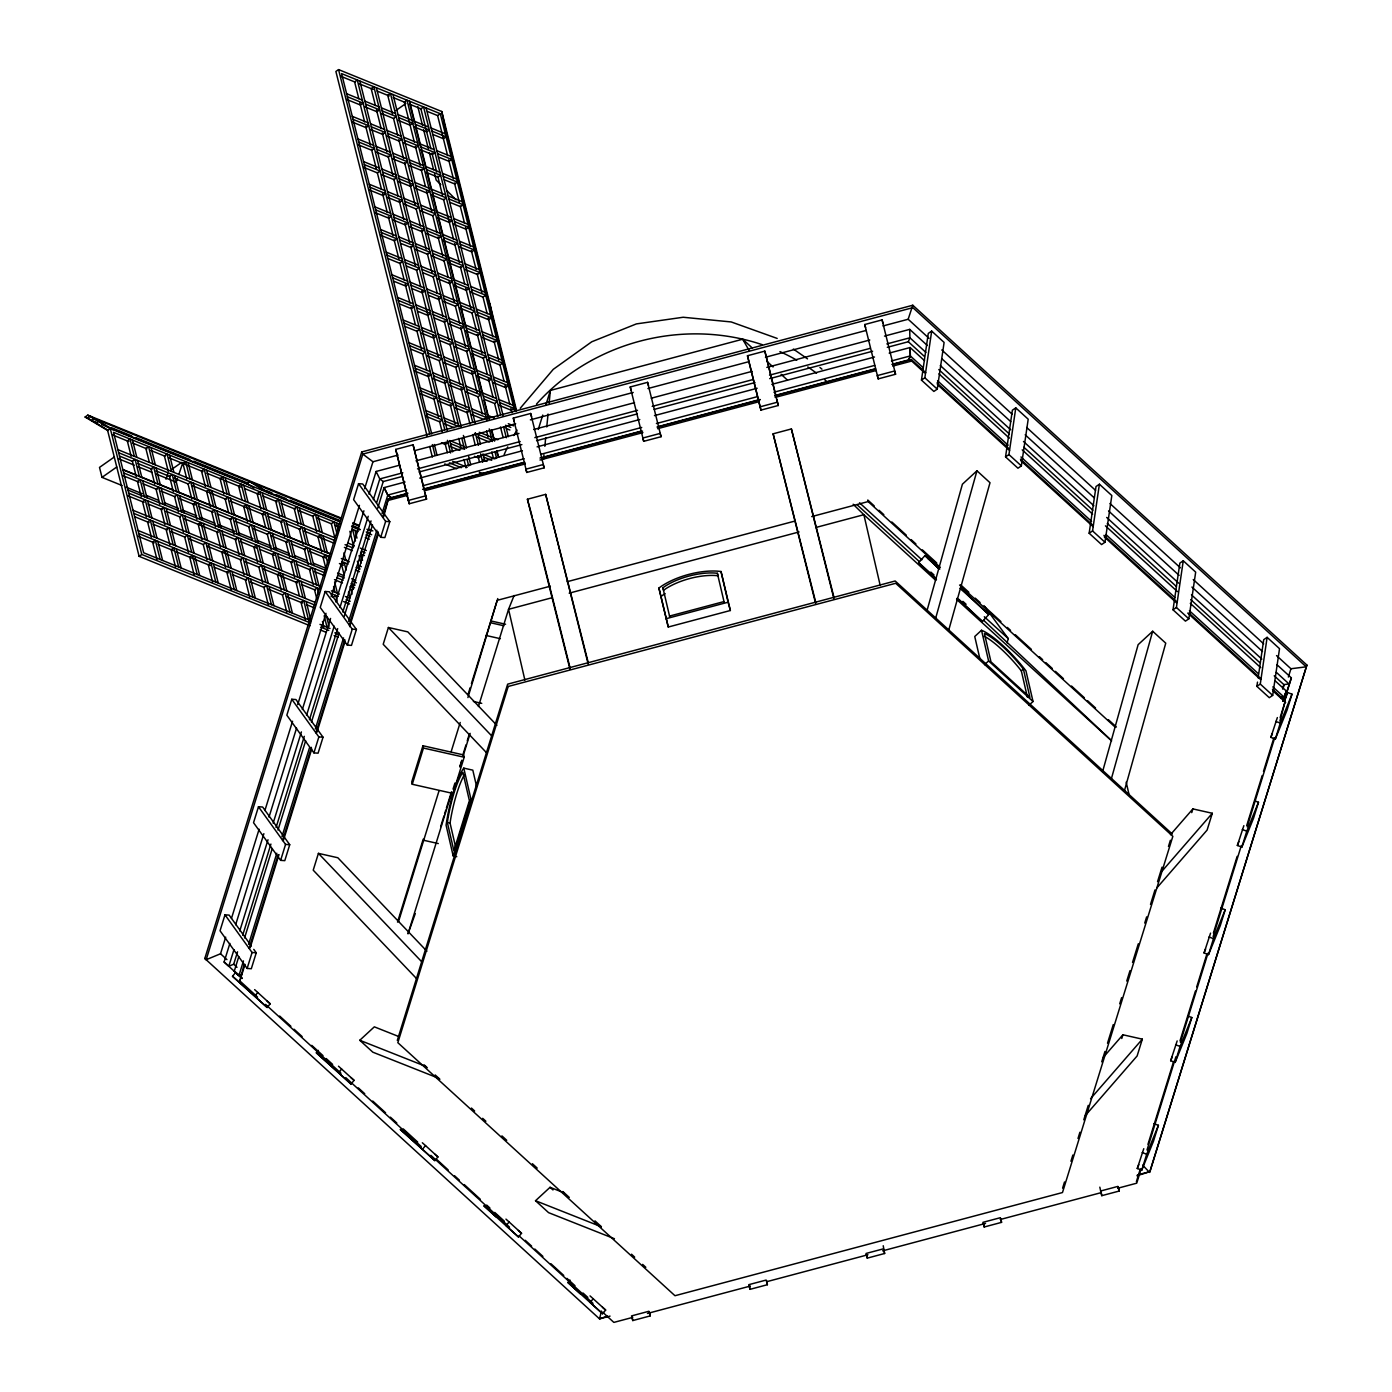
<?xml version="1.0" encoding="UTF-8"?>
<svg xmlns="http://www.w3.org/2000/svg" width="1392" height="1392" viewBox="0 0 1392 1392"><rect width="100%" height="100%" fill="white"/><g stroke="black" fill="none" stroke-linecap="round" stroke-linejoin="round"><path stroke-width="1.5" d="M543.576 459.186L543.994 454.888M544.846 446.293L545.699 437.697M546.76 426.944L548.048 414.05M549.109 403.315L550.379 390.421L742.667 339.213L752.272 347.983M921.452 380.103L928.29 333.401L931.683 331.087L944.107 342.432L937.251 389.134L933.858 391.43L921.452 380.103L924.845 377.789L931.683 331.087M1005.546 456.889L1012.384 410.188L1015.777 407.873L1028.201 419.201L1021.345 465.902L1017.952 468.217L1005.546 456.889L1008.939 454.575L1015.777 407.873M1089.153 533.24L1096.009 486.521L1099.402 484.225L1111.825 495.552L1104.97 542.254L1101.577 544.568L1089.153 533.24L1092.563 530.926L1099.402 484.225M1173.021 609.8L1179.859 563.099L1183.27 560.785L1195.676 572.129L1188.838 618.831L1185.427 621.128L1173.021 609.8L1176.414 607.486L1183.27 560.785M1258.124 677.869L1263.727 639.659L1267.12 637.345L1279.526 648.689L1272.688 695.391L1269.295 697.688L1256.872 686.36L1257.498 682.115M1256.872 686.36L1260.282 684.064L1267.12 637.345M447.337 822.428L447.911 818.792A41.673 8.126 -77.3 0 1 461.813 773.935L462.857 772.369L469.4 800.696L453.879 850.756L447.337 822.428L450.051 823.037L455.671 847.328M450.051 823.037L450.625 819.401A41.673 8.126 -77.3 0 1 464.528 774.544M601.431 1311.073L599.552 1318.885L607.295 1316.101M926.828 611.245L962.411 484.207L976.958 470.792L990.008 482.728L948.613 630.576M935.546 618.64L976.958 470.792M1102.568 771.69L1138.134 644.67L1152.68 631.255L1165.748 643.174L1124.353 791.021M1111.286 779.085L1152.68 631.255M610.044 1316.101L599.552 1318.885L204.815 958.496L361.746 451.948L912.787 305.231L1306.897 665.063L1149.966 1171.612L1136.986 1175.788M204.815 958.496L206.173 959.714L362.825 454.088L361.746 451.948M251.326 945.934L229.158 915.118L224.982 914.822L220.04 930.778L247.132 968.449L251.308 968.745L256.25 952.789L253.779 949.361M258.477 806.734L253.535 822.689L280.627 860.36L284.786 860.656L289.727 844.7L262.653 807.029L258.477 806.734L285.569 844.405L289.727 844.7M291.781 699.254L286.839 715.21L313.913 752.881L318.089 753.176L323.031 737.221L295.939 699.55L291.781 699.254L318.855 736.925L323.031 737.221M325.171 591.478L320.23 607.434L347.304 645.105L351.48 645.383L356.422 629.445L329.33 591.774L325.171 591.478L352.263 629.149L356.422 629.445M358.562 483.685L353.62 499.641L380.712 537.312L384.871 537.608L389.812 521.652L362.72 483.981L358.562 483.685L385.654 521.356L389.812 521.652M206.173 959.714L220.528 953.764L225.678 937.147M231.455 918.459L259.121 829.197M264.898 810.509L292.564 721.247M297.697 704.648L326.006 613.298M331.139 596.698L359.449 505.348M364.582 488.749L372.952 461.761L398.129 455.045M254.632 989.625L270.205 1003.806L267.125 1007.477L232.499 976.262L235.579 972.59L241.93 978.263L224.112 962.011L229.889 943.393M235.648 924.758L263.871 833.686M269.004 817.121L296.566 728.12M302.342 709.502L330.565 618.431M335.681 601.866L363.904 510.794M369.037 494.23L376.084 471.47L399.191 465.311M224.112 962.011L228.81 966.239L233.96 949.657M239.737 930.987L268.012 839.759M273.145 823.159L301.403 731.914M306.553 715.331L334.184 626.156M339.961 607.504L368.219 516.258M373.369 499.658L379.79 478.935L376.084 471.47M228.81 966.239L233.699 964.221L237.545 951.797M242.695 935.215L270.918 844.074M276.068 827.492L304.291 736.351M309.442 719.768L337.664 628.627M342.815 612.045L371.038 520.904M376.814 502.251L383.235 481.545L402.149 476.499M238.78 956.635L234.274 971.164L242.278 978.472M244.557 937.964L272.206 848.72M278 830.032L305.648 740.788M311.443 722.117L339.091 632.873M344.224 616.273L372.517 524.941M377.667 508.341L384.088 487.6L405.055 482.015M242.208 974.017L238.954 975.374L234.274 971.164L238.972 975.427L243.461 960.915M248.594 944.35L276.817 853.244M281.95 836.679L309.546 747.643M315.305 729.008L343.546 637.901M348.679 621.337L376.901 530.23M382.034 513.665L387.794 495.03L384.088 487.6L387.776 495.065L391.187 497.675L407.943 493.22M244.018 964.917L239.876 980.942L257.537 997.072M249.151 948.335L278.035 855.106M282.524 840.594L311.408 747.365M315.914 732.853L344.798 639.624M349.288 625.13L378.172 531.883M382.661 517.389L388.438 498.736L407.334 493.708M239.876 980.942L245.009 964.378M250.142 947.795L279.026 854.566M283.533 840.055L311.773 748.896M316.906 732.314L345.146 641.155M349.636 626.661L378.52 533.414M383.653 516.85L388.438 498.736M247.132 968.449L252.074 952.493L224.982 914.822M280.627 860.36L285.569 844.405M313.913 752.881L318.855 736.925M347.304 645.105L352.263 629.149M380.712 537.312L385.654 521.356M426.909 951.223L337.838 857.75L318.42 853.366L313.217 870.174L417.148 979.22M496.892 725.354L407.821 631.881L388.403 627.496L383.2 644.287L487.113 753.333M422.942 745.747L411.719 781.956L412.258 784.27L452.957 793.44L464.18 757.231L463.64 754.934L422.942 745.747L423.464 748.061L412.258 784.27M538.286 429.467L542.741 415.077M545.925 404.811L550.379 390.421M397.52 922.113L423.22 839.15M468.217 693.964L470.131 687.735M471.418 683.594L497.118 600.631M398.53 921.574L439.037 790.795M451.182 751.61L460.213 722.465M467.921 697.566L497.762 598.56M440.655 826.639L443.996 815.834M444.587 813.92L445.771 810.109M446.397 808.073L451.46 791.77M462.823 755.073L465.989 744.877M467.242 740.805L469.139 734.68M451.547 793.301L407.995 933.875L415.268 913.622M459.882 766.435L461.796 760.223M463.084 756.082L470.131 733.358M478.448 706.475L508.55 609.313L514.1 595.48M453.044 789.125L454.923 783.087M459.899 767.009L461.779 760.972M456.785 856.706L453.166 855.889L470.861 798.782L463.78 768.123L472.81 770.159L476.603 786.515M397.312 1040.381L507.662 684.151L895.178 580.986L1172.308 834.034M1007.025 642.808L1008.295 638.65L983.97 605.624M1062.601 1188.176L1064.515 1181.965M1070.935 1161.259L1072.867 1155.047M1078 1138.465L1079.914 1132.253M1083.776 1119.829L1088.266 1105.335M1101.733 1061.835L1104.952 1051.482M1107.51 1043.2L1113.287 1024.564M1119.707 1003.858L1121.621 997.646M1126.754 981.064L1129.973 970.711M1132.531 962.429L1138.308 943.793M1144.729 923.087L1146.643 916.876M1150.505 904.435L1154.995 889.94M1157.552 881.658L1162.042 867.164M1168.462 846.458L1170.394 840.246M1121.761 1038.502L1122.926 1034.778L1142.327 1039.163L1137.125 1055.954L1085.36 1115.531M1191.743 812.632L1192.892 808.909L1212.31 813.276L1207.108 830.067L1156.735 888.044M1282.554 688.762L1283.842 684.603L1274.219 675.816M1282.937 688.883L1284.224 684.742M1288.366 677.051L1290.941 668.752L1276.534 655.58M1153.933 1123.64L1158.405 1125.31L1153.463 1141.249L1141.753 1170.185L1137.264 1168.514L1143.772 1148.713M1188.82 1016.404L1191.813 1017.517L1186.871 1033.473L1175.144 1062.392L1170.655 1060.739L1177.162 1040.92M1220.714 908.071L1225.204 909.742L1220.262 925.68L1208.534 954.616L1204.063 952.946L1210.553 933.145M1255.497 801.148L1258.49 802.262L1253.548 818.218L1241.838 847.136L1237.349 845.466L1243.856 825.665M1284.381 700.211L1287.496 692.503L1291.985 694.173L1287.043 710.129L1275.333 739.048L1270.844 737.377L1277.351 717.576M1282.763 701.255L1286.347 691.041L1275.142 680.81M1283.146 701.411L1286.347 691.041L1284.05 697.114L1280.605 697.618L1284.05 697.114L1272.827 686.9M1283.911 700.541L1291.358 677.852L1276.934 664.68M1284.311 700.611L1291.358 677.852M1285.651 698.488L1287.496 692.503M1136.394 1181.651L1140.239 1169.21M1147.948 1144.346L1173.613 1061.47M1180.033 1040.764L1195.432 991.034M1196.72 986.893L1206.986 953.729M1213.406 933.023L1237.157 856.358M1246.797 825.282L1262.196 775.553M1263.484 771.412L1273.75 738.265M1280.17 717.541L1285.303 700.959L1272.462 689.249M1141.231 1168.671L1136.742 1183.183L1117.846 1188.211M1147.008 1150.018L1175.892 1056.789M1180.381 1042.295L1207.995 953.189M1213.128 936.625L1241.368 845.466M1247.145 826.813L1274.741 737.725M1279.874 721.143L1285.303 700.959M1141.753 1170.185L1146.695 1154.229L1158.405 1125.31M1175.144 1062.392L1180.085 1046.436L1191.813 1017.517M1208.534 954.616L1213.476 938.66L1225.204 909.742M1241.838 847.136L1246.78 831.181L1258.49 802.262M1275.333 739.048L1280.275 723.092L1291.985 694.173M165.996 479.213L167.945 473.489M177.497 478.361L176.192 482.189L156.217 474.063M178.802 474.55L182.7 463.118M1306.897 665.063L1149.583 1172.447L1142.658 1165.139M889.175 353.116L910.124 347.53L910.351 355.917L908.785 359.867L892.028 364.321M882.98 325.954L908.158 319.255L912.787 305.231M887.313 347.321L908.315 341.736L909.898 337.786L909.707 329.382L884.494 336.098M1270.844 737.377L1272.41 733.532M1237.349 845.466L1238.915 841.621M1204.063 952.946L1205.611 949.083M1170.655 1060.739L1172.221 1056.876M1137.264 1168.514L1138.83 1164.652M908.68 359.832L910.298 355.9L910.124 347.53L924.532 360.685M520.243 408.256L553.268 369.332L591.774 341.771L636.405 323.901L683.176 317.254L731.218 321.952L777.188 338.43M267.125 1007.477L254.719 996.15L257.798 992.479M338.482 1066.202L354.073 1080.366L350.993 1084.055L316.349 1052.822L318.403 1050.386M350.993 1084.055L338.569 1072.71L341.649 1069.039M425.517 1145.599L437.923 1156.943L434.843 1160.615L422.437 1149.287L425.517 1145.599L422.333 1142.762M509.141 1221.95L506.044 1225.621L518.468 1236.966L521.548 1233.277L505.957 1219.114M580.342 1293.864L567.919 1282.519L569.989 1280.066M593.236 1298.736L590.138 1302.407L602.562 1313.735L605.642 1310.063L590.051 1295.9M1170.498 834.661L1192.892 808.909M1161.937 871.253L1212.31 813.276M1103.334 1057.311L1122.926 1034.778M1090.562 1098.723L1142.327 1039.163M936.468 579.507L918.598 562.577L924.984 555.599L931.909 561.898M957 598.299L982.387 621.476L988.772 614.516L967.144 594.106M438.724 1078.295L372.847 1052.195L359.78 1040.276L374.326 1026.844L398.286 1036.344M1028.966 705.239L1033.021 701.498L1025.939 670.822A45.64 10.092 47.3 0 0 981.517 630.263L974.748 636.509L979.933 659.008M984.544 664.68L988.598 660.939L981.517 630.263M1027.418 697.235L1021.345 670.927L1023.381 669.047L1021.119 666.176A41.673 9.222 47.3 0 0 986.215 634.3L984.422 633.499L990.965 661.826L1029.923 697.392L1023.381 669.047M614.446 1238.741L548.587 1212.658L535.52 1200.722L550.066 1187.306L564.038 1192.84M516.589 410.64L441.751 111.499L338.569 69.6L335.89 71.479L427.048 435.94M396.007 110.438L405.838 103.53M381.512 113.587L393.536 118.459L396.215 116.58L382.191 110.89M427.535 111.499L437.61 115.588L440.29 113.709L514.605 410.814M310.016 625.756L139.113 556.348L107.619 430.459L85.103 417.026L87.783 415.129L340.814 517.894M85.103 417.026L87.661 418.052L90.341 416.173L112.839 429.606M91.715 420.488L94.395 418.592L340.866 518.694M107.619 430.459L110.299 428.579L339.509 521.669M420.732 210.836L432.755 215.708L435.435 213.829L421.411 208.139M114.266 457.028L99.511 467.399L101.999 477.369L122.131 485.547M101.999 477.369L116.754 466.999M171.86 469.278L181.708 462.37M174.052 478.222L188.077 483.929L190.756 482.032L195.037 499.136M139.113 556.348L141.793 554.468L310.694 623.059M253.257 528.542L267.281 534.25L269.996 532.37L274.276 549.475M317.237 518.05L331.261 523.74L334.028 521.896L337.386 535.346M441.386 442.865L445.318 444.466L447.998 442.569M472.793 435.296L475.472 433.399M268.43 589.199L282.454 594.889L285.169 593.027L289.971 612.184M481.127 456.037L478.448 457.916L474.446 456.298M333.071 597.29L335.75 595.411L337.177 601.1M662.905 587.772L665.498 585.98A41.673 17.33 -15.3 0 1 714.287 572.999L717.35 573.278L718.046 575.766L714.983 575.488A41.673 17.33 -15.3 0 0 666.176 588.468L663.584 590.26L662.905 587.772L669.656 616.569M238.972 975.427L242.225 974.087M425.047 493.012L426.561 499.136L409.213 503.765L395.728 449.407L413.076 444.779L424.055 488.923M530.665 413.476L544.15 467.834L526.785 472.445L513.3 418.087L530.665 413.476L531.587 416.747M647.576 382.348L661.061 436.705L643.713 441.316L630.228 386.959L647.576 382.348L648.498 385.619M776.806 399.347L778.302 405.49L760.954 410.101L747.469 355.743L764.834 351.115L775.796 395.276M882.076 319.899L895.561 374.257L878.195 378.885L864.728 324.527L882.076 319.899L882.998 323.188M414.92 450.573L515.666 423.76M530.369 419.845L633.203 392.457M647.906 388.542L748.652 361.729M765.443 357.257L866.189 330.426M415.999 460.839L518.955 433.434M533.658 429.519L634.491 402.671M651.299 398.199L752.15 371.333M766.853 367.418L869.791 340.013M402.845 472.793L379.79 478.935L383.235 481.545M417.513 468.878L520.173 441.542M534.841 437.645L637.519 410.309M652.187 406.394L752.759 379.616M769.515 375.161L870.087 348.383M886.861 343.911L909.898 337.786L925.906 352.385M418.94 472.027L521.861 444.622M536.564 440.707L637.379 413.876M654.17 409.405L754.986 382.556M769.689 378.641L872.61 351.236M419.723 478.1L522.418 450.764M537.086 446.849L639.781 419.514M654.449 415.616L757.144 388.264M771.812 384.366L874.507 357.013M406.655 490.036L387.776 495.065L391.256 497.605M423.446 485.564L524.192 458.734M540.983 454.262L641.712 427.448M656.398 423.533L757.144 396.703M773.935 392.231L874.663 365.417M891.454 360.946L910.351 355.917M422.611 489.305L523.201 462.527M539.974 458.055L640.564 431.276M657.32 426.822L759.997 399.469M774.665 395.572L875.255 368.793M424.142 489.236L524.941 462.388M541.732 457.916L642.53 431.085M657.233 427.17L760.136 399.765M774.839 395.85L875.638 369.019M892.429 364.547L911.325 359.519L925.784 372.708M388.803 500.267L407.699 495.239M424.49 490.767L525.289 463.919M539.992 460.021L642.895 432.616M657.598 428.701L758.396 401.87M775.187 397.399L875.986 370.55M892.794 366.079L911.69 361.05L924.532 372.778M408.274 500.476L425.639 495.865L413.076 444.779M760.032 406.829L777.38 402.201L764.834 351.115M569.902 668.926L527.411 499.241L545.664 494.369L588.329 663.01M815.625 603.502L773.117 433.817L791.387 428.945L834.034 597.586M498.127 600.091L550.379 586.171M567.118 581.717L794.989 521.043M811.71 516.589L868.156 501.572L940.331 567.466M552.45 597.62L508.55 609.313L524.906 680.166M569.171 593.166L799.078 531.953M815.799 527.498L863.875 514.709L935.789 580.377M669.448 616.099L723.892 601.605M665.985 618.727L728.103 602.197L721.021 571.52A45.64 18.983 -15.3 0 0 658.903 588.05L668.264 627.026L730.365 610.496L721.021 571.52M1137.386 1174.952L1149.966 1171.612M1100.533 1191.03L1117.88 1186.402L1119.116 1191.065L1101.768 1195.676L1099.819 1187.15M632.751 1317.371L613.855 1322.4L602.614 1312.134M647.454 1313.456L750.34 1286.051M767.149 1281.58L867.947 1254.749M882.65 1250.834L985.536 1223.429M1000.239 1219.514L1101.037 1192.683M650.134 1315.927L648.881 1311.281L631.533 1315.91L632.768 1320.556L650.134 1315.927L649.42 1312.064M767.375 1284.712L766.139 1280.066L748.774 1284.677L750.027 1289.34L767.375 1284.712L766.679 1280.831M884.633 1253.496L883.381 1248.85L866.033 1253.461L867.268 1258.124L884.633 1253.496L883.224 1245.736M1001.544 1222.367L1000.291 1217.722L982.943 1222.333L984.196 1226.996L1001.544 1222.367L1000.831 1218.487M1290.941 668.752L1306.218 666.82L912.839 307.649L362.825 454.088L372.952 461.761M1283.842 684.603L1289.044 683.959L1276.255 672.266M252.074 952.493L256.25 952.789M490.889 620.936L505.574 624.242M491.341 622.937L503.939 625.774M485.791 635.413L500.389 638.702M473.402 701.464L481.736 703.343M423.464 748.061L464.18 757.231M423.707 840.281L438.289 843.569M1275.785 721.421L1280.275 723.092M1242.29 829.51L1246.78 831.181M1209.004 936.99L1213.476 938.66M1175.614 1044.783L1180.085 1046.436M1142.206 1152.559L1146.695 1154.229M359.78 1040.276L425.656 1066.359M535.52 1200.722L601.379 1226.804M440.29 113.709L341.597 73.619L431.729 433.956M340.918 76.316L355.03 82.058M359.049 83.694L373.143 89.419M377.18 91.054L389.255 95.961M393.292 97.597L405.368 102.503M409.405 104.139L421.498 109.046M346.625 93.716L362.32 100.102M364.878 101.146L378.902 106.836M381.443 107.863L395.467 113.57M398.008 114.596L412.032 120.286M414.572 121.33L428.597 127.02M431.155 128.047L445.318 133.806M347.374 96.744L363.086 103.13L360.406 105.009L346.66 99.424M365.626 104.156L379.651 109.846L376.971 111.743L364.948 106.853M398.773 117.607L412.78 123.314L410.101 125.193L398.095 120.321M415.338 124.34L429.362 130.03L426.665 131.927L414.659 127.037M431.903 131.074L446.066 136.834L443.387 138.713L432.755 134.398M352.28 116.354L367.993 122.74M370.533 123.766L384.557 129.456M387.098 130.5L401.122 136.19M403.68 137.234L417.687 142.924M420.245 143.95L434.269 149.657M436.81 150.684L450.973 156.443M353.029 119.364L368.741 125.75L366.061 127.629L352.315 122.061M371.299 126.794L385.306 132.484L382.626 134.363L370.62 129.491M387.863 133.51L401.87 139.217L399.191 141.097L387.185 136.207M404.428 140.244L418.453 145.934L415.773 147.83L403.75 142.941M420.993 146.978L435.017 152.668L432.338 154.547L420.314 149.675M437.558 153.694L451.739 159.454L449.042 161.333L438.428 157.035M357.935 138.991L373.648 145.36M376.205 146.404L390.212 152.093M392.77 153.137L406.777 158.827M409.335 159.854L423.359 165.544M425.9 166.588L439.924 172.277M442.465 173.321L456.628 179.063M358.701 142.001L374.396 148.387L371.716 150.266L357.97 144.681M376.954 149.414L390.978 155.104L388.281 157L376.275 152.111M393.518 156.148L407.543 161.837L404.863 163.717L392.84 158.845M410.083 162.881L424.108 168.571L421.428 170.45L409.405 165.578M426.665 169.598L440.672 175.305L437.993 177.184L425.969 172.295M443.23 176.332L457.394 182.091L454.714 183.97L444.083 179.655M363.608 161.611L379.303 167.997M381.86 169.024L395.885 174.731M398.425 175.757L412.45 181.447M414.99 182.491L429.014 188.181M431.555 189.225L445.579 194.915M448.137 195.941L462.301 201.701M364.356 164.639L380.068 171.007L377.389 172.904L363.643 167.318M382.609 172.051L396.633 177.741L393.953 179.62L381.93 174.748M399.173 178.768L413.198 184.475L410.518 186.354L398.495 181.482M415.756 185.501L429.763 191.191L427.083 193.088L415.077 188.198M432.32 192.235L446.345 197.925L443.648 199.822L431.642 194.932M448.885 198.969L463.049 204.711L460.369 206.608L449.738 202.292M369.263 184.249L384.975 190.617M387.515 191.661L401.54 197.351M404.08 198.395L418.105 204.085M420.662 205.111L434.669 210.818M437.227 211.845L451.252 217.535M453.792 218.579L467.956 224.321M370.011 187.259L385.723 193.645L383.044 195.524L369.298 189.938M388.281 194.671L402.288 200.378L399.608 202.258L387.602 197.368M404.846 201.405L418.87 207.095L416.173 208.991L404.167 204.102M437.975 214.873L452 220.562L449.32 222.442L437.297 217.57M454.54 221.589L468.721 227.348L466.024 229.228L453.635 224.199M374.918 206.869L390.63 213.254M393.188 214.298L407.195 219.988M409.753 221.015L423.76 226.705M426.317 227.749L440.342 233.438M442.882 234.482L456.907 240.172M459.447 241.199L473.628 246.958M375.683 209.896L391.378 216.265L388.699 218.161L374.953 212.576M393.936 217.309L407.96 222.998L405.281 224.895L393.257 220.006M410.501 224.042L424.525 229.732L421.846 231.611L409.822 226.739M427.066 230.759L441.09 236.466L438.41 238.345L426.387 233.456M443.648 237.493L457.655 243.182L454.975 245.079L442.952 240.19M460.213 244.226L474.376 249.968L471.697 251.865L459.29 246.836M380.59 229.506L396.285 235.892M398.843 236.918L412.867 242.608M415.408 243.652L429.432 249.342M431.972 250.386L445.997 256.076M448.555 257.102L462.562 262.792M465.119 263.836L479.283 269.596M381.338 232.516L397.051 238.902L394.371 240.781L380.625 235.213M399.591 239.946L413.615 245.636L410.936 247.515L400.913 243.443M416.173 246.662L430.18 252.352L427.501 254.249L415.477 249.359M432.738 253.396L446.745 259.086L444.065 260.983L432.059 256.093M449.303 260.13L463.327 265.82L460.63 267.699L448.624 262.827M465.868 266.846L480.031 272.606L477.352 274.485L464.963 269.456M386.245 252.143L401.957 258.512M404.498 259.556L418.522 265.246M421.063 266.272L435.087 271.979M437.645 273.006L451.652 278.696M454.21 279.74L468.234 285.43M470.774 286.474L484.938 292.216M386.993 255.154L402.706 261.539L400.026 263.419L388.246 258.634M405.263 262.566L419.27 268.256L416.591 270.152L406.586 266.081M421.828 269.3L435.853 274.99L433.156 276.869L423.151 272.815M438.393 276.034L452.417 281.723L449.738 283.603L437.714 278.731M454.958 282.75L468.982 288.44L466.303 290.336L454.279 285.447M471.523 289.484L485.704 295.243L483.007 297.122L470.618 292.094M391.9 274.763L407.612 281.149M410.17 282.176L424.177 287.883M426.735 288.91L440.759 294.599M443.3 295.643L457.324 301.333M459.865 302.36L473.889 308.067M476.429 309.094L490.61 314.853M392.666 277.791L408.378 284.159L405.681 286.056L393.901 281.271M410.918 285.203L424.943 290.893L422.263 292.772L412.241 288.718M427.483 291.92L441.508 297.627L438.828 299.506L428.806 295.435M444.048 298.654L458.072 304.343L455.393 306.24L443.369 301.351M460.63 305.387L474.637 311.077L471.958 312.956L459.952 308.084M477.195 312.121L491.359 317.863L488.679 319.76L476.273 314.714M397.573 297.401L413.267 303.769M415.825 304.813L429.85 310.503M432.39 311.547L446.414 317.237M448.955 318.263L462.979 323.971M465.537 324.997L479.544 330.687M482.102 331.731L496.265 337.473M398.321 300.411L414.033 306.797L411.353 308.676L399.574 303.891M416.573 307.823L430.598 313.531L427.918 315.41L417.896 311.338M433.156 314.557L447.163 320.247L444.483 322.144L434.478 318.072M449.72 321.291L463.727 326.981L461.048 328.86L449.042 323.988M466.285 328.007L480.31 333.715L477.613 335.594L465.607 330.722M482.85 334.741L497.014 340.501L494.334 342.38L481.945 337.351M403.228 320.021L418.94 326.407M421.48 327.433L435.505 333.14M438.062 334.167L452.069 339.857M454.627 340.901L468.634 346.591M471.192 347.635L485.216 353.324M487.757 354.351L501.92 360.11M403.976 323.048L419.688 329.417L417.008 331.313L405.229 326.528M422.246 330.461L436.253 336.151L433.573 338.03L421.567 333.158M438.811 337.195L452.835 342.884L450.138 344.764L440.133 340.692M455.375 343.911L469.4 349.618L466.72 351.497L454.697 346.608M471.94 350.645L485.965 356.335L483.285 358.231L471.262 353.342M488.505 357.379L502.686 363.121L499.989 365.017L487.6 359.971M408.883 342.658L424.595 349.044M427.153 350.071L441.16 355.76M443.717 356.804L457.742 362.494M460.282 363.521L474.307 369.228M476.847 370.255L490.871 375.944M493.412 376.988L507.593 382.748M409.648 345.668L425.36 352.054L422.663 353.933L410.884 349.148M427.901 353.081L441.925 358.788L439.246 360.667L427.222 355.795M444.466 359.815L458.49 365.504L455.81 367.401L443.787 362.512M461.03 366.548L475.055 372.238L472.375 374.117L462.353 370.063M477.613 373.282L491.62 378.972L488.94 380.851L476.934 375.979M494.177 379.999L508.341 385.758L505.661 387.637L493.255 382.609M414.555 365.296L430.267 371.664M432.808 372.708L446.832 378.398M449.372 379.424L463.397 385.132M465.937 386.158L479.962 391.848M482.519 392.892L496.526 398.582M499.084 399.626L513.248 405.368M415.303 368.306L431.015 374.692L428.336 376.571L414.59 370.985M433.556 375.718L447.58 381.408L444.901 383.305L432.877 378.415M450.138 382.452L464.145 388.142L461.465 390.021L449.459 385.149M466.703 389.168L480.71 394.876L478.03 396.755L466.024 391.883M483.268 395.902L497.292 401.592L494.612 403.489L484.59 399.417M499.832 402.636L513.996 408.395L511.316 410.275L498.928 405.246M420.21 387.916L435.922 394.301M438.463 395.328L452.487 401.018M455.045 402.062L469.052 407.752M471.61 408.796L485.617 414.485M488.174 415.512L494.177 417.965M508.289 423.69L513.596 425.848M420.976 390.943L436.67 397.312L433.991 399.208L420.245 393.623M439.228 398.356L453.235 404.045L450.556 405.925L438.55 401.053M455.793 405.072L469.817 410.779L467.12 412.658L455.114 407.769M472.358 411.806L486.382 417.496L483.703 419.392L471.679 414.503M505.505 425.273L510.812 427.431M506.357 428.597L509.89 430.024M425.865 410.553L441.577 416.921M444.135 417.965L458.142 423.655M479.266 432.233L491.289 437.105M493.829 438.149L497.849 439.768M426.631 413.563L442.343 419.949L439.646 421.828L425.917 416.243M444.883 420.976L458.908 426.665L373.874 86.722L371.177 88.618L375.405 105.479M478.013 434.443L492.037 440.133L489.358 442.012L477.334 437.14M444.205 423.673L454.227 427.744M463.814 446.293L449.79 440.585L452.626 451.895M494.943 458.925L482.92 454.053L484.694 461.135M450.538 443.613L464.563 449.303L461.9 438.637M483.685 457.063L491.689 460.317M449.86 446.31L459.882 450.382M483.007 459.76L487.009 461.396M452.713 461.396L467.207 467.294M479.3 472.201L483.32 473.837M449.425 462.857L461.326 467.695M444.761 463.936L456.663 468.773M352.837 522.783L358.84 525.219M368.863 529.291L372.865 530.909M352.889 523.583L358.892 526.019M366.914 529.273L370.916 530.891M111.708 427.814L131.735 435.957M135.755 437.593L189.851 459.551M193.853 461.187L247.967 483.163M265.994 490.489L271.997 492.925M276.016 494.56L286.039 498.614M290.041 500.25L340.135 520.591M352.159 525.48L358.162 527.916M93.716 421.289L97.736 422.924M101.738 424.543L248.02 483.964M260.043 488.836L340.187 521.391M352.211 526.28L360.232 529.534M366.235 531.97L370.237 533.606M351.584 526.559L359.623 529.83M367.662 533.101L371.681 534.737M339.961 524.297L113.535 432.338L143.654 552.763L309.964 620.31M351.985 529.186L357.988 531.622M366.009 534.876L370.011 536.512M112.856 435.035L128.882 441.56M132.884 443.178L146.908 448.885M150.928 450.503L164.952 456.193M168.954 457.829L203.023 471.662M207.025 473.297L222.529 479.596M225.069 480.623L241.094 487.13M245.096 488.749L259.121 494.456M263.14 496.074L277.165 501.781M281.167 503.399L295.191 509.107M299.21 510.725L313.235 516.415M335.263 525.376L339.283 526.994M365.33 537.573L369.332 539.209M117.85 449.633L336.272 538.339M348.296 543.211L354.299 545.664M360.319 548.1L366.322 550.536M118.633 452.731L335.037 540.635M345.059 544.69L353.081 547.961M361.085 551.215L365.104 552.833M119.956 456.245L131.979 461.135M137.982 463.571L152.024 469.278M156.026 470.896L170.05 476.603M192.096 485.547L226.165 499.38M230.167 501.016L264.236 514.849M268.238 516.467L282.263 522.174M286.265 523.792L300.289 529.499M304.309 531.118L334.358 543.332M344.381 547.404L352.402 550.658M360.406 553.912L364.426 555.53M118.25 458.647L134.241 465.137M138.243 466.755L152.215 472.445M122.792 469.452L136.886 475.177M140.923 476.812L155.017 482.537M159.036 484.172L173.13 489.897M177.167 491.533L193.262 498.075M197.299 499.711L211.393 505.435M215.412 507.071L229.506 512.795M233.543 514.431L247.637 520.156M251.656 521.791L265.75 527.516M269.787 529.151L283.881 534.876M287.9 536.512L304.013 543.054M308.032 544.69L322.126 550.414M326.163 552.05L330.182 553.685M344.276 559.41L348.313 561.046M122.914 469.835L331.296 554.486M341.318 558.54L349.34 561.794M357.361 565.065L361.363 566.683M123.697 472.949L330.078 556.783M342.101 561.655L348.104 564.091M356.126 567.362L360.128 568.98M123.001 475.646L139.043 482.171M143.045 483.79L157.07 489.479M161.089 491.115L175.114 496.805M179.116 498.44L195.141 504.948M199.16 506.584L213.185 512.273M217.187 513.909L231.211 519.599M235.213 521.217L249.255 526.924M271.283 535.868L287.326 542.375M291.328 544.011L305.353 549.701M309.355 551.336L325.397 557.844M339.422 563.551L343.424 565.169M355.447 570.059L359.449 571.677M126.167 487.183L142.262 493.725M146.299 495.361L158.375 500.267M164.413 502.721L178.507 508.445M182.543 510.081L196.637 515.806M200.657 517.441L214.751 523.166M218.788 524.801L234.9 531.344M238.919 532.979L253.013 538.704M257.033 540.34L271.127 546.064M275.164 547.7L289.258 553.424M295.295 555.878L307.371 560.785M313.426 563.238L325.502 568.145M337.577 573.052L343.615 575.505M351.671 578.776L355.708 580.412M127.96 490.054L326.337 570.633M338.36 575.505L344.381 577.941M352.385 581.212L356.404 582.83M128.743 493.168L325.119 572.912M337.142 577.802L343.145 580.238M351.167 583.492L355.169 585.127M128.064 495.865L144.089 502.373M148.109 504.008L162.133 509.698M166.135 511.334L180.16 517.024M184.179 518.659L218.231 532.492M222.25 534.11L236.275 539.818M240.277 541.436L256.302 547.943M260.321 549.579L274.346 555.269M278.348 556.904L292.372 562.594M296.392 564.23L310.416 569.92M314.418 571.555L324.44 575.627M334.463 579.681L342.467 582.952M350.488 586.206L354.49 587.824M133.023 510.272L321.378 586.763M331.4 590.834L339.422 594.088M345.425 596.542L349.427 598.16M133.806 513.387L320.16 589.06M332.183 593.949L338.221 596.402M346.208 599.639L350.21 601.274M135.128 516.902L149.153 522.592M153.155 524.227L167.179 529.917M171.199 531.553L185.223 537.242M189.225 538.878L203.249 544.568M207.269 546.186L241.321 560.036M245.34 561.655L259.364 567.344M263.366 568.98L297.436 582.813M301.438 584.449L315.462 590.138M343.528 601.535L349.531 603.971M138.086 530.491L314.418 602.11M138.852 533.606L315.201 605.207M138.173 536.303L154.216 542.81M158.218 544.429L173.669 550.71M176.245 551.754L210.314 565.587M214.316 567.223L228.358 572.912M232.36 574.548L246.384 580.238M250.386 581.873L264.41 587.563M286.456 596.524L302.499 603.032M306.501 604.65L314.505 607.921M319.986 624.382L330.008 628.453M320.734 627.148L328.79 630.402M334.811 632.855L338.83 634.491M320.073 629.845L326.093 632.299M334.15 635.57L338.169 637.188M251.969 482.589L270.413 493.603M267.873 492.559L249.429 481.562L246.732 483.442L254.11 487.844M87.783 415.129L110.299 428.579L141.793 554.468M87.661 418.052L108.437 430.459M793.353 349.061L807.517 358.875M819.923 367.453L821.959 369.158M267.038 1000.97L270.205 1003.806M350.888 1077.53L354.073 1080.366M434.756 1154.09L437.923 1156.943M518.381 1230.441L521.548 1233.277M232.499 976.262L254.719 996.15M602.475 1307.227L605.642 1310.063M316.349 1052.822L338.569 1072.71M422.437 1149.287L400.217 1129.399L434.843 1160.615M518.468 1236.966L483.824 1205.75L496.248 1217.078M567.919 1282.519L602.562 1313.735M918.598 562.577L936.085 578.428M934.676 564.386L928.186 558.54L938.626 568.423M936.085 565.639L939.826 569.032M932.692 562.542L937.773 567.205M908.158 319.255L928.986 338.256M941.792 349.966L1012.262 414.311M1026.67 427.466L1095.539 490.349M1109.963 503.504L1180.433 567.849M1193.24 579.542L1263.71 643.887M909.707 329.382L927.35 345.494M941.775 358.666L1010.731 421.619M1025.173 434.809L1094.129 497.762M1108.554 510.934L1179.111 575.366M1191.935 587.076L1262.492 651.491M940.296 365.539L1010.696 429.797M1023.485 441.49L1093.868 505.748M1106.675 517.441L1178.659 583.161M1191.465 594.854L1261.848 659.129M908.315 341.736L924.358 356.387M938.8 369.576L1009.409 434.043M1023.851 447.232L1092.859 510.238M1107.301 523.427L1176.31 586.432M1190.769 599.621L1259.76 662.627M938.939 373.839L1009.391 438.149M1022.198 449.86L1092.633 514.17M1105.439 525.863L1177.493 591.635M1190.299 603.328L1260.734 667.655M910.298 355.9L923.14 367.627M937.582 380.799L1008.156 445.249M1020.98 456.959L1091.572 521.408M1105.996 534.58L1174.97 597.568M1189.412 610.74L1258.385 673.728M937.007 382.957L1009.235 448.903M1020.475 459.169L1092.703 525.115M1103.943 535.363L1176.153 601.309M1188.994 613.037L1261.222 678.983M937.373 384.488L1009.6 450.434M1020.823 460.7L1093.051 526.646M1104.291 536.894L1176.518 602.84M1187.741 613.106L1259.969 679.052M1272.81 690.78L1285.651 702.508M924.845 377.789L937.251 389.134M1008.939 454.575L1021.345 465.902M1092.563 530.926L1104.97 542.254M1176.414 607.486L1188.838 618.831M1260.282 684.064L1272.688 695.391M766.661 361.12L773.065 366.966M781.051 374.257L787.454 380.103M874.211 505.888L867.79 500.041L868.156 501.572M879.031 510.29L883.833 514.675M891.854 522L906.296 535.172M911.099 539.574L915.919 543.959M922.322 549.823L936.764 563.012M960.828 584.971L968.849 592.296M975.253 598.142L980.072 602.545M984.875 606.929L1000.918 621.58M1007.338 627.444L1010.54 630.367M1015.36 634.769L1031.402 649.403M1039.424 656.728L1042.625 659.651M1045.827 662.592L1052.248 668.438M1055.449 671.379L1063.471 678.687M1071.492 686.012L1084.333 697.74M1087.535 700.663L1095.556 707.989M1108.38 719.699L1116.401 727.024M959.575 585.04L1115.149 727.094M960.097 588.294L988.772 614.516M859.508 502.79L921.904 559.775M984.301 616.743L1008.295 638.65M857.02 504.704L919.59 561.829M930.813 572.077L934.032 575M962.899 601.379L966.1 604.302M983.761 620.414L1110.12 739.291M956.582 599.343L1111.616 740.892M988.598 660.939L1033.021 701.498M424.125 1064.863L427.274 1067.734M435.157 1074.937L439.889 1079.252M471.436 1108.067L474.637 1110.99M482.659 1118.315L485.878 1121.239M501.92 1135.889L506.723 1140.292M532.388 1163.712L537.208 1168.114M562.873 1191.552L569.293 1197.416M594.958 1220.854L601.327 1226.648M631.516 1254.209L634.682 1257.115M642.634 1264.388L645.818 1267.294M550.066 1187.306L552.972 1189.951M233.699 964.221L237.005 967.301M220.528 953.764L226.931 959.61M279.653 1016.056L290.893 1026.304M294.095 1029.245L302.116 1036.57M311.756 1045.357L322.979 1055.623M326.198 1058.546L332.618 1064.41M358.301 1087.865L364.721 1093.712M372.743 1101.055L385.584 1112.765M390.404 1117.167L396.824 1123.031M403.245 1128.895L417.687 1142.084M436.949 1159.658L448.172 1169.924M454.592 1175.788L459.412 1180.19M464.232 1184.575L480.275 1199.225M486.695 1205.089L489.914 1208.03M494.717 1212.415L504.356 1221.219M525.219 1240.272L531.64 1246.136M534.841 1249.059L542.88 1256.384M550.901 1263.71L563.743 1275.437M566.944 1278.361L574.983 1285.703M583.004 1293.029L587.824 1297.414M265.559 1004.398L340.988 1073.267M345.808 1077.669L421.254 1146.538M430.876 1155.343L509.524 1227.152M519.146 1235.939L592.992 1303.347M961.054 588.468L965.317 592.4M960.584 588.068L969.424 596.159M958.931 599.36L982.387 621.476M924.984 555.599L938.399 568.301M853.157 504.235L863.875 514.709L880.231 585.562M440.777 184.649L436.201 180.125L434.617 173.826M446.902 190.687L456.071 199.752M388.403 627.496L492.316 736.542M318.42 853.366L422.35 962.429M1021.345 670.927L1019.083 668.056A41.673 9.222 47.3 0 0 984.179 636.179M742.667 339.213L749.122 350.436M895.561 374.257L894.638 370.985L877.273 375.596L878.195 378.885M864.728 324.527L865.65 327.799M777.38 402.201L778.302 405.49M747.469 355.743L760.954 410.101M661.061 436.705L660.139 433.417L642.773 438.045L643.713 441.316M630.228 386.959L631.15 390.247M544.15 467.834L543.211 464.545L525.863 469.174L526.785 472.445M513.3 418.087L514.24 421.376M425.639 495.865L426.561 499.136M395.728 449.407L409.213 503.765M773.117 433.817L815.764 602.458M728.103 602.197L730.365 610.496M658.903 588.05L668.264 627.026M527.411 499.241L532.283 517.041M791.387 428.945L833.895 598.647M545.664 494.369L588.172 664.071M532.805 519.129L570.059 667.864M445.892 130.778L515.997 411.04M437.61 115.588L447.615 155.626M448.676 159.836L453.409 178.802M454.471 183.013L459.221 201.979M460.265 206.19L464.493 223.051M465.537 227.279L470.287 246.227M471.331 250.456L476.081 269.422M477.143 273.632L481.876 292.598M482.937 296.809L487.148 313.67M488.209 317.881L492.942 336.847M494.003 341.057L498.754 360.023M499.798 364.234L504.026 381.095M505.07 385.306L509.82 404.272M510.864 408.482L511.925 412.711M426.126 107.95L503.086 415.599M505.714 426.143L508.358 436.67M500.528 414.572L423.568 106.923L420.889 108.802L430.911 148.84M503.695 427.205L506.323 437.749M431.955 153.05L436.705 172.016M437.749 176.227L442.499 195.193M443.561 199.404L453.566 239.441M454.627 243.652L459.36 262.618M460.421 266.846L464.632 283.69M465.694 287.918L470.966 308.989M472.01 313.2L476.238 330.061M477.282 334.271L482.032 353.237M483.094 357.448L487.304 374.309M488.366 378.52L493.099 397.486M494.682 403.802L497.849 416.452M500.476 426.979L503.121 437.523M417.826 106.645L422.542 125.541M423.603 129.734L428.318 148.631M429.38 152.824L433.573 169.633M409.544 101.216L489.149 419.41M491.776 429.937L494.595 441.16M497.048 451.008L498.632 457.342M410.17 105.444L414.381 122.305M415.442 126.515L420.193 145.481M421.237 149.692L425.987 168.658M427.031 172.869L431.259 189.712M432.303 193.94L437.053 212.889M438.115 217.117L442.847 236.066M443.909 240.294L453.914 280.314M454.975 284.525L459.708 303.491M460.769 307.702L465.52 326.668M466.564 330.878L470.792 347.739M472.358 354.055L476.586 370.916M477.63 375.127L482.38 394.093M483.964 400.409L488.174 417.269M491.341 429.919L493.447 438.341M496.613 450.991L497.657 455.201M487.13 420.471L407.003 100.189L404.324 102.068L414.329 142.106M489.236 428.91L492.403 441.542M495.03 452.087L496.613 458.403M415.39 146.317L420.14 165.283M421.184 169.511L425.413 186.354M426.457 190.582L431.729 211.654M432.79 215.864L437.001 232.725M438.062 236.936L442.795 255.902M443.857 260.113L448.067 276.973M449.129 281.184L454.401 302.255M455.445 306.466L459.673 323.327M460.717 327.538L465.467 346.504M466.511 350.714L470.74 367.575M471.784 371.786L477.056 392.857M478.117 397.085L482.328 413.929M486.556 430.789L488.14 437.105M491.828 451.861L493.394 458.194M392.979 94.499L475.211 423.22M477.856 433.747L480.484 444.292M472.671 422.176L390.439 93.455L387.759 95.352L392.492 114.301M475.298 432.721L478.465 445.353M480.571 453.792L482.676 462.214M393.553 118.529L397.764 135.372M398.825 139.6L403.558 158.566M404.62 162.777L415.164 204.92M416.208 209.131L420.436 225.991M421.48 230.202L426.23 249.168M427.292 253.379L432.025 272.345M433.086 276.556L437.297 293.416M438.358 297.627L443.091 316.593M444.152 320.804L448.903 339.77M449.947 343.998L454.175 360.841M455.758 367.175L459.969 384.035M461.013 388.246L465.763 407.212M466.825 411.423L469.974 424.055M472.619 434.6L475.246 445.127M477.891 455.671L479.474 461.987M376.414 87.766L461.274 427.013M463.397 435.452L466.546 448.085M468.669 456.524L470.774 464.945M467.173 459.708L468.739 466.024M376.449 109.69L381.199 128.656M382.261 132.866L386.993 151.832M388.055 156.043L392.788 175.009M393.849 179.22L398.06 196.081M399.121 200.291L403.871 219.257M404.915 223.468L409.666 242.434M410.71 246.645L415.46 265.611M416.521 269.839L420.732 286.682M421.793 290.911L431.798 330.948M432.86 335.159L438.132 356.23M439.176 360.441L443.404 377.302M444.448 381.512L449.198 400.478M450.242 404.689L454.993 423.655M458.681 438.41L460.787 446.832M463.954 459.482L466.059 467.903M359.849 81.032L447.354 430.824M444.796 429.797L357.292 80.005L354.612 81.884L358.84 98.745M447.441 440.324L450.59 452.974M359.884 102.956L364.634 121.922M365.678 126.133L370.429 145.099M371.49 149.309L376.223 168.275M377.284 172.486L381.495 189.347M382.556 193.575L387.289 212.524M388.351 216.752L393.101 235.718M394.145 239.929L398.895 258.895M399.939 263.105L404.167 279.966M405.211 284.177L409.961 303.143M411.023 307.354L415.234 324.214M416.817 330.53L421.567 349.496M422.611 353.707L426.822 370.568M427.883 374.779L432.634 393.745M433.678 397.955L438.428 416.921M439.489 421.15L442.117 431.677M445.283 444.326L447.389 452.748M434.356 444.483L437.001 455.027M338.569 69.6L429.745 434.043M432.373 444.587L435 455.114M429.693 446.467L432.32 456.994M355.047 530.439L356.978 538.112M360.632 552.728L362.529 560.332M352.576 529.43L355.465 540.949M359.101 555.53L360.998 563.134M349.897 531.309L353.742 546.673M357.379 561.202L358.805 566.909M336.499 522.905L338.43 530.578M343.981 552.798L345.877 560.402M351.724 583.718L353.15 589.425M346.086 570.111L344.189 562.507L341.51 564.386L344.363 575.801M350.192 586.519L352.089 594.123M331.348 523.775L334.706 537.225M348.47 592.209L349.897 597.916M317.95 515.371L322.283 532.649M323.048 535.763L327.329 552.868M328.112 555.982L329.069 559.775M334.602 581.891L337.456 593.305M319.812 531.64L315.479 514.361L312.8 516.241L316.645 531.605M324.858 551.858L320.578 534.754L317.898 536.633L321.709 551.841M328.025 564.473L325.641 554.973L322.961 556.852L326.285 570.163M333.558 586.589L334.967 592.296M299.402 507.836L303.734 525.115M304.5 528.229L308.78 545.333M309.563 548.448L313.844 565.552M314.627 568.667L318.907 585.771M326.65 616.76L329.051 626.33M301.264 524.105L296.931 506.827L294.251 508.706L298.097 524.071M306.31 544.324L302.029 527.22L299.35 529.117L303.16 544.307M311.373 564.543L307.093 547.439L304.413 549.318L308.206 564.526M316.436 584.762L312.156 567.658L309.459 569.537L313.27 584.744M318.629 593.566L317.202 587.876L314.522 589.756L316.906 599.256M324.179 615.751L327.05 627.253M322.457 621.476L323.901 627.218M280.853 500.302L285.186 517.58M285.969 520.695L290.232 537.799M291.015 540.914L295.295 558.018M296.078 561.133L300.359 578.237M301.124 581.334L305.405 598.438M306.188 601.553L310.99 620.728M282.715 516.589L278.383 499.293L275.703 501.19L279.548 516.554M287.761 536.79L283.481 519.686L280.801 521.582L284.612 536.79M292.825 557.009L288.544 539.905L285.865 541.784L289.658 556.991M297.888 577.228L293.608 560.123L290.911 562.003L294.721 577.21M302.934 597.446L298.654 580.342L295.974 582.221L299.297 595.532M308.502 619.718L303.717 600.544L301.037 602.44L305.353 619.684M262.305 492.768L266.638 510.046M267.421 513.161L271.701 530.265M272.467 533.38L276.747 550.484M277.53 553.598L281.81 570.703M282.576 573.817L286.856 590.904M287.639 594.019L292.442 613.193M264.167 509.054L259.834 491.759L257.155 493.655L261 509.02M269.213 529.256L264.932 512.152L262.253 514.048L265.594 527.342M279.34 569.693L275.059 552.589L272.38 554.468L275.703 567.779M284.386 589.912L280.105 572.808L277.426 574.687L281.236 589.895M267.316 534.267L271.127 549.457M282.489 594.906L286.804 612.149M243.757 485.234L248.089 502.512M248.872 505.627L253.153 522.731M253.918 525.845L258.199 542.95M258.982 546.064L263.262 563.168M264.045 566.283L268.308 583.387M269.091 586.484L273.893 605.659M245.618 501.52L241.286 484.225L238.606 486.121L241.964 499.554M250.664 521.739L246.401 504.617L243.704 506.514L247.515 521.722M255.728 541.94L251.447 524.836L248.768 526.733L252.091 540.026M260.791 562.159L256.511 545.055L253.831 546.934L257.624 562.142M265.837 582.378L261.557 565.274L258.877 567.153L262.688 582.361M271.423 604.65L266.62 585.493L263.941 587.372L268.256 604.615M225.208 477.7L229.541 494.995M230.324 498.092L234.604 515.197M235.37 518.311L239.65 535.415M240.433 538.53L244.714 555.634M245.497 558.749L249.76 575.853M250.543 578.95L255.345 598.125M227.07 493.986L222.737 476.69L220.058 478.587L223.903 493.951M232.116 514.205L227.853 497.101L225.156 498.98L228.497 512.291M237.179 534.406L232.899 517.302L230.219 519.199L234.03 534.406M242.243 554.625L237.962 537.521L235.283 539.417L239.076 554.608M247.289 574.844L243.008 557.74L240.329 559.619L244.139 574.826M252.874 597.116L248.072 577.958L245.392 579.838L249.707 597.081M206.677 470.165L210.992 487.461M211.775 490.558L216.056 507.662M216.821 510.777L221.102 527.881M221.885 530.996L226.165 548.1M226.948 551.215L231.229 568.319M231.994 571.433L236.797 590.591M208.522 486.452L204.189 469.174L201.509 471.053L205.355 486.417M213.585 506.671L209.305 489.566L206.608 491.446L210.418 506.653M218.631 526.889L214.351 509.768L211.671 511.664L215.482 526.872M223.694 547.091L219.414 529.987L216.734 531.883L220.528 547.073M228.74 567.31L224.477 550.205L221.78 552.085L225.591 567.292M234.326 589.582L229.523 570.424L226.844 572.303L231.159 589.547M188.129 462.631L192.444 479.927M193.227 483.024L197.507 500.146M198.273 503.243L202.553 520.347M203.336 523.462L207.617 540.566M208.4 543.68L212.68 560.785M213.446 563.899L218.248 583.057M189.973 478.918L185.641 461.639L182.961 463.519L186.806 478.883M200.083 519.355L195.802 502.251L193.123 504.13L196.933 519.338M205.146 539.557L200.866 522.452L198.186 524.349L201.979 539.557M210.192 559.775L205.929 542.671L203.232 544.55L207.043 559.758M215.777 582.047L210.975 562.89L208.295 564.769L212.611 582.03M188.059 483.911L191.87 499.119M169.58 455.097L173.896 472.393M174.679 475.507L178.959 492.611M179.725 495.709L184.005 512.813M184.788 515.927L189.068 533.032M189.851 536.146L194.132 553.25M194.897 556.365L199.7 575.522M171.425 471.383L167.11 454.105L164.413 455.984L168.258 471.349M176.488 491.602L172.208 474.498L169.528 476.377L173.321 491.585M181.534 511.821L177.254 494.717L174.574 496.596L178.385 511.804M186.598 532.022L182.317 514.918L179.638 516.815L183.431 532.022M191.661 552.241L187.381 535.137L184.684 537.034L188.494 552.224M197.229 574.513L192.427 555.356L189.747 557.235L194.062 574.496M151.032 447.58L155.347 464.858M156.13 467.973L160.411 485.077M161.194 488.174L165.457 505.279M166.24 508.393L170.52 525.497M171.303 528.612L175.583 545.716M176.349 548.831L181.151 567.988M152.876 463.849L148.561 446.571L145.864 448.45L149.24 461.9M157.94 484.068L153.659 466.964L150.98 468.843L154.773 484.051M162.986 504.287L158.705 487.183L156.026 489.062L159.836 504.269M168.049 524.506L163.769 507.401L161.089 509.281L164.882 524.488M173.113 544.707L168.832 527.603L166.135 529.499L169.946 544.69M178.681 566.996L173.878 547.822L171.199 549.701L175.514 566.962M132.484 440.046L136.799 457.324M137.582 460.439L141.862 477.543M142.645 480.658L146.926 497.762M147.691 500.859L151.972 517.963M152.755 521.078L157.035 538.182M157.801 541.297L162.603 560.454M134.328 456.315L130.013 439.037L127.316 440.916L131.161 456.28M139.391 476.534L135.111 459.43L132.431 461.309L136.225 476.516M144.437 496.753L140.157 479.648L137.477 481.528L141.288 496.735M149.501 516.971L145.22 499.867L142.541 501.746L146.351 516.954M154.564 537.173L150.284 520.069L147.604 521.965L151.397 537.173M160.132 559.462L155.33 540.287L152.65 542.184L156.965 559.427M1126.18 782.165L1129.069 794.658M911.325 359.519L911.69 361.05M717.35 573.278L724.118 602.075M453.166 855.889L446.084 825.212A45.64 8.891 -77.3 0 1 463.78 768.123M489.845 303.752L493.986 323.031M441.751 111.499L446.641 134.345M1118.42 1187.185L1119.116 1191.065M1101.072 1191.796L1101.768 1195.676M983.483 1223.116L984.196 1226.996M866.572 1254.244L867.268 1258.124M749.314 1285.46L750.027 1289.34M632.072 1316.675L632.768 1320.556M661.183 596.35A45.64 18.983 -15.3 0 1 665.132 593.618M504.13 454.627A198.395 180.386 -13 0 1 507.697 446.884M513.718 435.539A198.395 180.386 -13 0 1 517.024 430.058M536.494 404.08A198.395 180.386 -13 0 1 762.294 344.694M779.92 351.602A198.395 180.386 -13 0 1 796.798 360.18M807.795 366.966A198.395 180.386 -13 0 1 816.547 373.195M824.847 379.842A198.395 180.386 -13 0 1 828.014 382.609M508.202 686.465L397.834 1042.678L674.981 1295.726L1062.479 1192.544L1172.847 836.331L895.7 583.283L508.202 686.465"/></g></svg>
